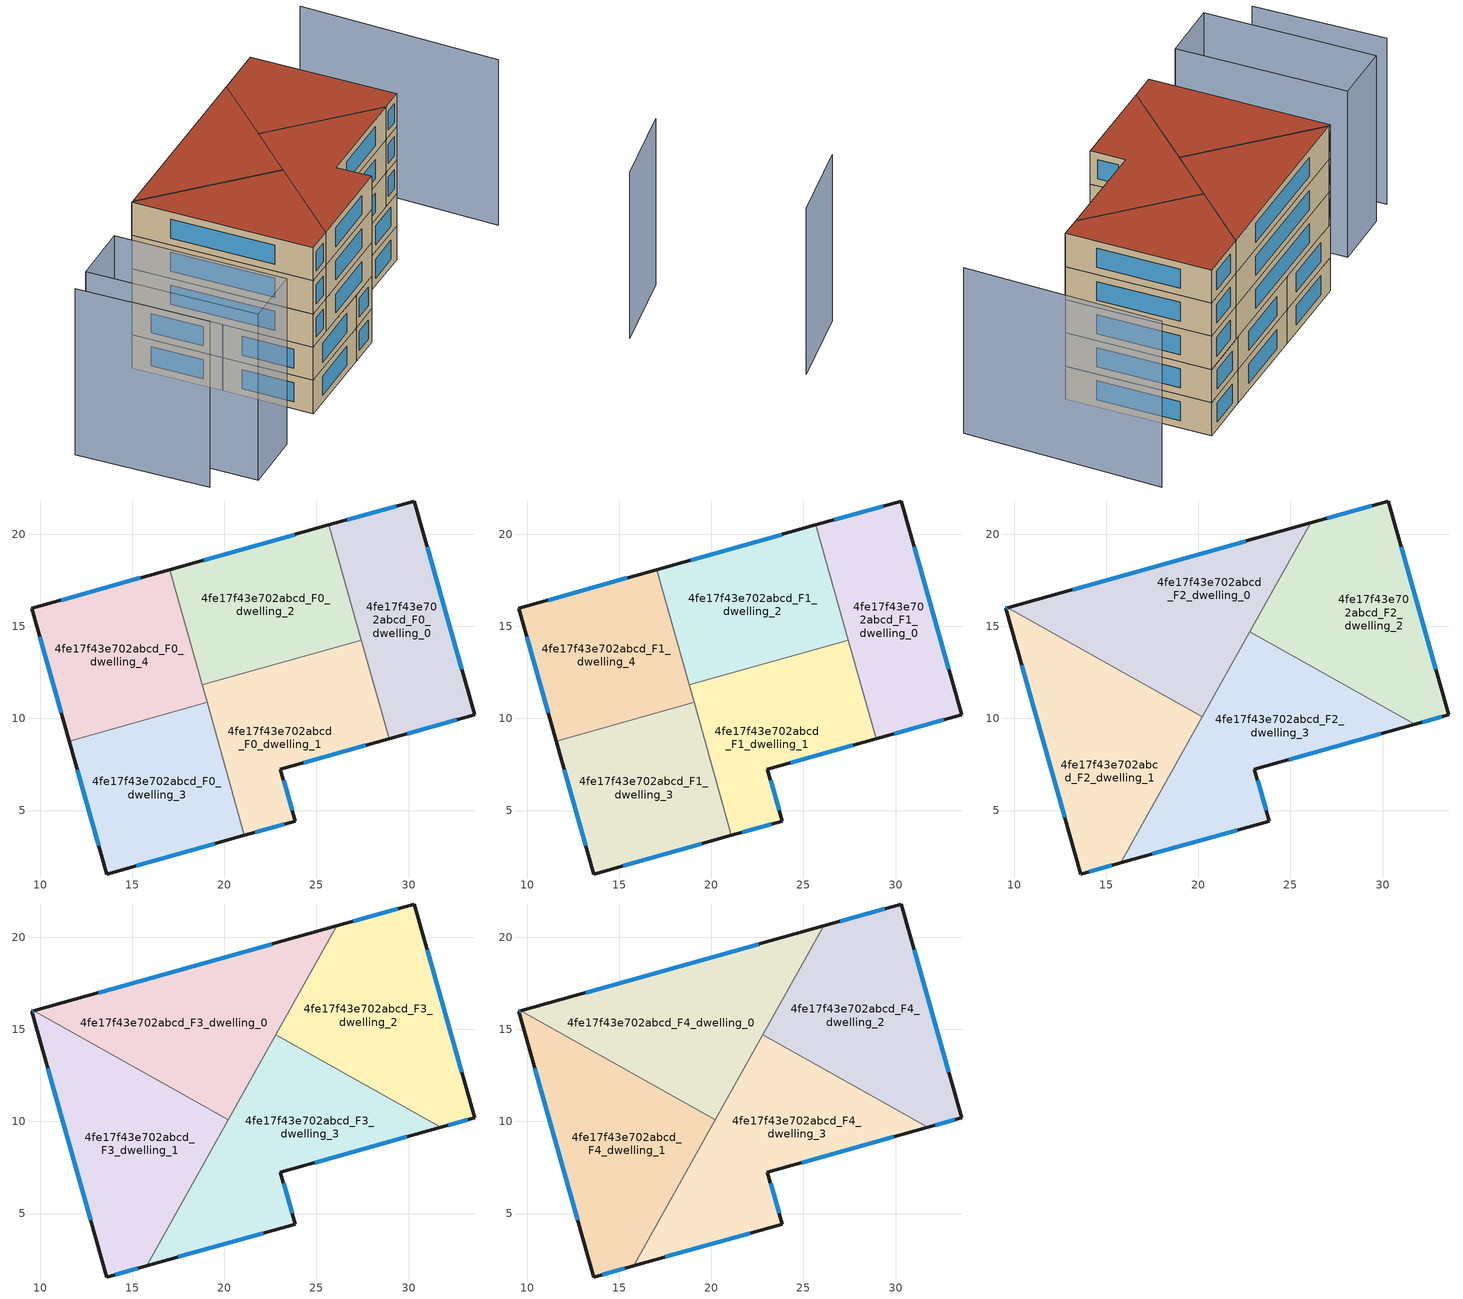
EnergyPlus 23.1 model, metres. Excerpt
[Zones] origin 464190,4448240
4fe17f43e702abcd_F0_dwelling_0
 floor ground (EU_floor_Construction): 30.32,21.8 33.6,10.2 28.94,8.89 25.68,20.5 z0
 wall outside (EU_wall_Construction): 28.94,8.89 33.6,10.2 30.32,21.8 25.68,20.5 z0:3
 wall to 4fe17f43e702abcd_F0_dwelling_2 (EU_wall_Construction): 25.68,20.5 27.43,14.25 z0:3
 wall to 4fe17f43e702abcd_F0_dwelling_1 (EU_wall_Construction): 27.44,14.25 28.94,8.89 z0:3
 window (EU_Window_Construction): 29.33,21.52 26.67,20.78 / 32.9,12.68 31.02,19.32 / 29.94,9.17 32.6,9.92 z0.64:2.36
4fe17f43e702abcd_F0_dwelling_1
 floor ground (EU_floor_Construction): 27.43,14.25 28.94,8.89 23.05,7.24 23.84,4.43 21.09,3.66 18.8,11.82 z0
 wall outside (EU_wall_Construction): 21.09,3.66 23.84,4.43 23.05,7.24 28.94,8.89 z0:3
 wall to 4fe17f43e702abcd_F0_dwelling_2 (EU_wall_Construction): 27.43,14.25 18.8,11.82 z0:3
 wall to 4fe17f43e702abcd_F0_dwelling_3 (EU_wall_Construction): 19.06,10.87 21.09,3.66 z0:3
 wall to 4fe17f43e702abcd_F0_dwelling_4 (EU_wall_Construction): 18.8,11.82 19.06,10.87 z0:3
 window (EU_Window_Construction): 23.67,5.03 23.22,6.64 / 21.68,3.82 23.25,4.26 / 24.31,7.59 27.68,8.54 z0.64:2.36
4fe17f43e702abcd_F0_dwelling_2
 floor ground (EU_floor_Construction): 25.68,20.5 27.43,14.25 18.8,11.82 17.04,18.08 z0
 wall outside (EU_wall_Construction): 25.68,20.5 17.04,18.08 z0:3
 wall to 4fe17f43e702abcd_F0_dwelling_4 (EU_wall_Construction): 17.04,18.08 18.8,11.82 z0:3
 window (EU_Window_Construction): 23.83,19.98 18.89,18.6 z0.64:2.36
4fe17f43e702abcd_F0_dwelling_3
 floor ground (EU_floor_Construction): 19.06,10.87 21.09,3.66 13.61,1.56 11.58,8.77 z0
 wall outside (EU_wall_Construction): 11.58,8.77 13.61,1.56 21.09,3.66 z0:3
 wall to 4fe17f43e702abcd_F0_dwelling_4 (EU_wall_Construction): 19.06,10.87 11.58,8.77 z0:3
 window (EU_Window_Construction): 12.01,7.23 13.18,3.1 / 15.22,2.01 19.49,3.21 z0.64:2.36
4fe17f43e702abcd_F0_dwelling_4
 floor ground (EU_floor_Construction): 17.04,18.08 19.06,10.87 11.58,8.77 9.54,15.97 z0
 wall outside (EU_wall_Construction): 17.04,18.08 9.54,15.97 11.58,8.77 z0:3
 window (EU_Window_Construction): 9.97,14.43 11.14,10.31 / 15.43,17.63 11.15,16.42 z0.64:2.36
4fe17f43e702abcd_F1_dwelling_0
 floor to 4fe17f43e702abcd_F0_dwelling_0 (EU_floor_Construction): 30.32,21.8 33.6,10.2 28.94,8.89 25.68,20.5 z3
 wall outside (EU_wall_Construction): 28.94,8.89 33.6,10.2 30.32,21.8 25.68,20.5 z3:6
 wall to 4fe17f43e702abcd_F1_dwelling_2 (EU_wall_Construction): 25.68,20.5 27.43,14.25 z3:6
 wall to 4fe17f43e702abcd_F1_dwelling_1 (EU_wall_Construction): 27.44,14.25 28.94,8.89 z3:6
 window (EU_Window_Construction): 29.33,21.52 26.67,20.78 / 32.9,12.68 31.02,19.32 / 29.94,9.17 32.6,9.92 z3.64:5.36
4fe17f43e702abcd_F1_dwelling_1
 floor to 4fe17f43e702abcd_F0_dwelling_1 (EU_floor_Construction): 27.43,14.25 28.94,8.89 23.05,7.24 23.84,4.43 21.09,3.66 18.8,11.82 z3
 wall outside (EU_wall_Construction): 21.09,3.66 23.84,4.43 23.05,7.24 28.94,8.89 z3:6
 wall to 4fe17f43e702abcd_F1_dwelling_2 (EU_wall_Construction): 27.43,14.25 18.8,11.82 z3:6
 wall to 4fe17f43e702abcd_F1_dwelling_3 (EU_wall_Construction): 19.06,10.87 21.09,3.66 z3:6
 wall to 4fe17f43e702abcd_F1_dwelling_4 (EU_wall_Construction): 18.8,11.82 19.06,10.87 z3:6
 window (EU_Window_Construction): 23.67,5.03 23.22,6.64 / 21.68,3.82 23.25,4.26 / 24.31,7.59 27.68,8.54 z3.64:5.36
 ceiling adiabatic (EU_roof_Construction): 19.59,8.99 20.22,10.11 19.1,10.73 z6
4fe17f43e702abcd_F1_dwelling_2
 floor to 4fe17f43e702abcd_F0_dwelling_2 (EU_floor_Construction): 25.68,20.5 27.43,14.25 18.8,11.82 17.04,18.08 z3
 wall outside (EU_wall_Construction): 25.68,20.5 17.04,18.08 z3:6
 wall to 4fe17f43e702abcd_F1_dwelling_4 (EU_wall_Construction): 17.04,18.08 18.8,11.82 z3:6
 window (EU_Window_Construction): 23.83,19.98 18.89,18.6 z3.64:5.36
4fe17f43e702abcd_F1_dwelling_3
 floor to 4fe17f43e702abcd_F0_dwelling_3 (EU_floor_Construction): 19.06,10.87 21.09,3.66 13.61,1.56 11.58,8.77 z3
 wall outside (EU_wall_Construction): 11.58,8.77 13.61,1.56 21.09,3.66 z3:6
 wall to 4fe17f43e702abcd_F1_dwelling_4 (EU_wall_Construction): 19.06,10.87 11.58,8.77 z3:6
 window (EU_Window_Construction): 12.01,7.23 13.18,3.1 / 15.22,2.01 19.49,3.21 z3.64:5.36
4fe17f43e702abcd_F1_dwelling_4
 floor to 4fe17f43e702abcd_F0_dwelling_4 (EU_floor_Construction): 17.04,18.08 19.06,10.87 11.58,8.77 9.54,15.97 z3
 wall outside (EU_wall_Construction): 17.04,18.08 9.54,15.97 11.58,8.77 z3:6
 window (EU_Window_Construction): 9.97,14.43 11.14,10.31 / 15.43,17.63 11.15,16.42 z3.64:5.36
4fe17f43e702abcd_F2_dwelling_0
 floor to 4fe17f43e702abcd_F1_dwelling_2 (EU_floor_Construction): 25.68,20.5 25.8,20.08 21.62,12.62 18.8,11.82 17.04,18.08 z6
 floor to 4fe17f43e702abcd_F1_dwelling_4 (EU_floor_Construction): 17.04,18.08 19.06,10.87 18.92,10.83 9.67,16.01 z6
 floor to 4fe17f43e702abcd_F1_dwelling_3 (EU_floor_Construction): 19.06,10.87 19.1,10.73 18.92,10.83 z6
 floor to 4fe17f43e702abcd_F1_dwelling_0 (EU_floor_Construction): 26.1,20.62 25.8,20.08 25.68,20.5 z6
 floor to 4fe17f43e702abcd_F1_dwelling_1 (EU_floor_Construction): 21.62,12.62 20.22,10.11 19.1,10.73 18.8,11.82 z6
 wall outside (EU_wall_Construction): 26.1,20.62 9.67,16.01 z6:9
 wall to 4fe17f43e702abcd_F2_dwelling_1 (EU_wall_Construction): 9.67,16.01 20.22,10.11 z6:9
 wall to 4fe17f43e702abcd_F2_dwelling_2 (EU_wall_Construction): 22.79,14.7 26.1,20.62 z6:9
 wall to 4fe17f43e702abcd_F2_dwelling_3 (EU_wall_Construction): 20.22,10.11 22.79,14.7 z6:9
 window (EU_Window_Construction): 22.58,19.63 13.19,17 z6.64:8.36
4fe17f43e702abcd_F2_dwelling_1
 floor to 4fe17f43e702abcd_F1_dwelling_3 (EU_floor_Construction): 19.1,10.73 19.59,8.99 15.78,2.16 13.61,1.56 11.58,8.77 18.92,10.83 z6
 floor adiabatic (EU_floor_Construction): 20.22,10.11 19.59,8.99 19.1,10.73 z6
 floor to 4fe17f43e702abcd_F1_dwelling_4 (EU_floor_Construction): 18.92,10.83 11.58,8.77 9.54,15.97 9.67,16.01 z6
 wall outside (EU_wall_Construction): 9.67,16.01 9.54,15.97 13.61,1.56 15.78,2.16 z6:9
 wall to 4fe17f43e702abcd_F2_dwelling_3 (EU_wall_Construction): 15.78,2.16 20.22,10.11 z6:9
 window (EU_Window_Construction): 14.08,1.69 15.31,2.03 / 10.41,12.89 12.74,4.64 / 9.64,16 9.57,15.98 z6.64:8.36
4fe17f43e702abcd_F2_dwelling_2
 floor to 4fe17f43e702abcd_F1_dwelling_0 (EU_floor_Construction): 30.32,21.8 33.6,10.2 31.76,9.68 28.15,11.7 25.8,20.08 26.1,20.62 z6
 floor to 4fe17f43e702abcd_F1_dwelling_2 (EU_floor_Construction): 25.8,20.08 27.43,14.25 24.88,13.53 22.79,14.7 z6
 floor to 4fe17f43e702abcd_F1_dwelling_1 (EU_floor_Construction): 27.43,14.25 28.15,11.7 24.88,13.53 z6
 wall outside (EU_wall_Construction): 31.76,9.68 33.6,10.2 30.32,21.8 26.1,20.62 z6:9
 wall to 4fe17f43e702abcd_F2_dwelling_3 (EU_wall_Construction): 22.79,14.7 31.76,9.68 z6:9
 window (EU_Window_Construction): 29.42,21.55 27,20.87 / 32.9,12.68 31.02,19.32 / 32.15,9.79 33.21,10.09 z6.64:8.36
4fe17f43e702abcd_F2_dwelling_3
 floor to 4fe17f43e702abcd_F1_dwelling_1 (EU_floor_Construction): 28.15,11.7 28.94,8.89 23.05,7.24 23.84,4.43 21.09,3.66 19.59,8.99 21.62,12.62 24.88,13.53 z6
 floor to 4fe17f43e702abcd_F1_dwelling_0 (EU_floor_Construction): 31.76,9.68 28.94,8.89 28.15,11.7 z6
 floor to 4fe17f43e702abcd_F1_dwelling_3 (EU_floor_Construction): 19.59,8.99 21.09,3.66 15.78,2.16 z6
 floor to 4fe17f43e702abcd_F1_dwelling_2 (EU_floor_Construction): 24.88,13.53 21.62,12.62 22.79,14.7 z6
 wall outside (EU_wall_Construction): 15.78,2.16 23.84,4.43 23.05,7.24 31.76,9.68 z6:9
 window (EU_Window_Construction): 24.91,7.76 29.89,9.16 / 23.67,5.03 23.22,6.64 / 17.51,2.65 22.12,3.94 z6.64:8.36
4fe17f43e702abcd_F3_dwelling_0
 floor to 4fe17f43e702abcd_F2_dwelling_0 (EU_floor_Construction): 26.1,20.62 20.22,10.11 9.67,16.01 z9
 wall outside (EU_wall_Construction): 26.1,20.62 9.67,16.01 z9:12
 wall to 4fe17f43e702abcd_F3_dwelling_1 (EU_wall_Construction): 9.67,16.01 20.22,10.11 z9:12
 wall to 4fe17f43e702abcd_F3_dwelling_2 (EU_wall_Construction): 22.79,14.7 26.1,20.62 z9:12
 wall to 4fe17f43e702abcd_F3_dwelling_3 (EU_wall_Construction): 20.22,10.11 22.79,14.7 z9:12
 window (EU_Window_Construction): 22.58,19.63 13.19,17 z9.64:11.36
4fe17f43e702abcd_F3_dwelling_1
 floor to 4fe17f43e702abcd_F2_dwelling_1 (EU_floor_Construction): 20.22,10.11 15.78,2.16 13.61,1.56 9.54,15.97 9.67,16.01 z9
 wall outside (EU_wall_Construction): 9.67,16.01 9.54,15.97 13.61,1.56 15.78,2.16 z9:12
 wall to 4fe17f43e702abcd_F3_dwelling_3 (EU_wall_Construction): 15.78,2.16 20.22,10.11 z9:12
 window (EU_Window_Construction): 14.08,1.69 15.31,2.03 / 10.41,12.89 12.74,4.64 / 9.64,16 9.57,15.98 z9.64:11.36
4fe17f43e702abcd_F3_dwelling_2
 floor to 4fe17f43e702abcd_F2_dwelling_2 (EU_floor_Construction): 30.32,21.8 33.6,10.2 31.76,9.68 22.79,14.7 26.1,20.62 z9
 wall outside (EU_wall_Construction): 31.76,9.68 33.6,10.2 30.32,21.8 26.1,20.62 z9:12
 wall to 4fe17f43e702abcd_F3_dwelling_3 (EU_wall_Construction): 22.79,14.7 31.76,9.68 z9:12
 window (EU_Window_Construction): 29.42,21.55 27,20.87 / 32.9,12.68 31.02,19.32 / 32.15,9.79 33.21,10.09 z9.64:11.36
4fe17f43e702abcd_F3_dwelling_3
 floor to 4fe17f43e702abcd_F2_dwelling_3 (EU_floor_Construction): 31.76,9.68 23.05,7.24 23.84,4.43 15.78,2.16 22.79,14.7 z9
 wall outside (EU_wall_Construction): 15.78,2.16 23.84,4.43 23.05,7.24 31.76,9.68 z9:12
 window (EU_Window_Construction): 24.91,7.76 29.89,9.16 / 23.67,5.03 23.22,6.64 / 17.51,2.65 22.12,3.94 z9.64:11.36
4fe17f43e702abcd_F4_dwelling_0
 floor to 4fe17f43e702abcd_F3_dwelling_0 (EU_floor_Construction): 26.1,20.62 20.22,10.11 9.67,16.01 z12
 wall outside (EU_wall_Construction): 26.1,20.62 9.67,16.01 z12:15
 wall to 4fe17f43e702abcd_F4_dwelling_1 (EU_wall_Construction): 9.67,16.01 20.22,10.11 z12:15
 wall to 4fe17f43e702abcd_F4_dwelling_2 (EU_wall_Construction): 22.79,14.7 26.1,20.62 z12:15
 wall to 4fe17f43e702abcd_F4_dwelling_3 (EU_wall_Construction): 20.22,10.11 22.79,14.7 z12:15
 window (EU_Window_Construction): 22.58,19.63 13.19,17 z12.64:14.36
 roof outside (EU_roof_Construction): 20.22,10.11 26.1,20.62 9.67,16.01 z15
4fe17f43e702abcd_F4_dwelling_1
 floor to 4fe17f43e702abcd_F3_dwelling_1 (EU_floor_Construction): 20.22,10.11 15.78,2.16 13.61,1.56 9.54,15.97 9.67,16.01 z12
 wall outside (EU_wall_Construction): 9.67,16.01 9.54,15.97 13.61,1.56 15.78,2.16 z12:15
 wall to 4fe17f43e702abcd_F4_dwelling_3 (EU_wall_Construction): 15.78,2.16 20.22,10.11 z12:15
 window (EU_Window_Construction): 14.08,1.69 15.31,2.03 / 10.41,12.89 12.74,4.64 / 9.64,16 9.57,15.98 z12.64:14.36
 roof outside (EU_roof_Construction): 15.78,2.16 20.22,10.11 9.67,16.01 9.54,15.97 13.61,1.56 z15
4fe17f43e702abcd_F4_dwelling_2
 floor to 4fe17f43e702abcd_F3_dwelling_2 (EU_floor_Construction): 30.32,21.8 33.6,10.2 31.76,9.68 22.79,14.7 26.1,20.62 z12
 wall outside (EU_wall_Construction): 31.76,9.68 33.6,10.2 30.32,21.8 26.1,20.62 z12:15
 wall to 4fe17f43e702abcd_F4_dwelling_3 (EU_wall_Construction): 22.79,14.7 31.76,9.68 z12:15
 window (EU_Window_Construction): 29.42,21.55 27,20.87 / 32.9,12.68 31.02,19.32 / 32.15,9.79 33.21,10.09 z12.64:14.36
 roof outside (EU_roof_Construction): 33.6,10.2 30.32,21.8 26.1,20.62 22.79,14.7 31.76,9.68 z15
4fe17f43e702abcd_F4_dwelling_3
 floor to 4fe17f43e702abcd_F3_dwelling_3 (EU_floor_Construction): 31.76,9.68 23.05,7.24 23.84,4.43 15.78,2.16 22.79,14.7 z12
 wall outside (EU_wall_Construction): 15.78,2.16 23.84,4.43 23.05,7.24 31.76,9.68 z12:15
 window (EU_Window_Construction): 24.91,7.76 29.89,9.16 / 23.67,5.03 23.22,6.64 / 17.51,2.65 22.12,3.94 z12.64:14.36
 roof outside (EU_roof_Construction): 31.76,9.68 22.79,14.7 15.78,2.16 23.84,4.43 23.05,7.24 z15
shading: 36.76,-10.06 43.57,-6.93 / -2.2,11.69 0.98,1.12 / 42.06,7.32 38.03,23.41 / 4.05,-1.08 0.11,12.58 / 0.11,12.58 5.2,14.04 / 5.2,14.04 9.14,0.39 / 9.14,0.39 4.05,-1.08 z0:15
[Building]
EU S2 Campaign: North Axis=0; Terrain=City; Solar Distribution=FullExterior
[Site:Location]
Yerevan-Zvartnots.Intl.AP: Latitude=40.15; Longitude=44.383; Time Zone=4; Elevation=854
[SizingPeriod:WeatherFileDays]
AnnualSizingPeriod: Begin Month=1; Begin Day of Month=1; End Month=12; End Day of Month=31; Day of Week for Start Day=Monday; Use Weather File Daylight Saving Period=No; Use Weather File Rain and Snow Indicators=No
[MATERIAL]
EU_InternalMass_Material: Roughness=MediumRough; Thickness=0.1; Conductivity=1; Density=1800; Specific Heat=900; Thermal Absorptance=0.9; Solar Absorptance=0.7; Visible Absorptance=0.7
[MATERIAL:NOMASS] Roughness=MediumRough; Thermal Absorptance=0.9; Solar Absorptance=0.7; Visible Absorptance=0.7
Name | Thermal Resistance
EU_wall_NoMass | 1.05043
EU_roof_NoMass | 1.45357
EU_floor_NoMass | 0.478065
[WINDOWMATERIAL:SIMPLEGLAZINGSYSTEM]
EU_Window_SimpleGlazing: UFactor=2.5566; Solar Heat Gain Coefficient=0.75; Visible Transmittance=0.75
[CONSTRUCTION]
EU_wall_Construction: EU_wall_NoMass
EU_roof_Construction: EU_roof_NoMass
EU_floor_Construction: EU_floor_NoMass
EU_Window_Construction: EU_Window_SimpleGlazing
EU_InternalMass_Construction: EU_InternalMass_Material
[ZONE] Type=1; Multiplier=1; Ceiling Height=autocalculate; Floor Area=autocalculate; Part of Total Floor Area=Yes
Name | Volume
4fe17f43e702abcd_F0_dwelling_0; 4fe17f43e702abcd_F1_dwelling_0 | 174.797
4fe17f43e702abcd_F2_dwelling_0; 4fe17f43e702abcd_F3_dwelling_0; 4fe17f43e702abcd_F4_dwelling_0 | 218.506
4fe17f43e702abcd_F0_dwelling_1; 4fe17f43e702abcd_F1_dwelling_1 | 174.803
4fe17f43e702abcd_F2_dwelling_1; 4fe17f43e702abcd_F3_dwelling_1; 4fe17f43e702abcd_F4_dwelling_1 | 218.492
4fe17f43e702abcd_F0_dwelling_2; 4fe17f43e702abcd_F1_dwelling_2 | 174.787
4fe17f43e702abcd_F2_dwelling_2; 4fe17f43e702abcd_F3_dwelling_2; 4fe17f43e702abcd_F4_dwelling_2 | 218.491
4fe17f43e702abcd_F0_dwelling_3; 4fe17f43e702abcd_F1_dwelling_3 | 174.801
4fe17f43e702abcd_F2_dwelling_3; 4fe17f43e702abcd_F3_dwelling_3; 4fe17f43e702abcd_F4_dwelling_3 | 218.481
4fe17f43e702abcd_F0_dwelling_4; 4fe17f43e702abcd_F1_dwelling_4 | 174.788
[INTERNALMASS] Construction=EU_InternalMass_Construction
Name | Zone or ZoneList | Surface Area
4fe17f43e702abcd_F0_dwelling_0_EU_InternalMass | 4fe17f43e702abcd_F0_dwelling_0 | 58.2656
4fe17f43e702abcd_F0_dwelling_1_EU_InternalMass | 4fe17f43e702abcd_F0_dwelling_1 | 58.2669
4fe17f43e702abcd_F0_dwelling_2_EU_InternalMass | 4fe17f43e702abcd_F0_dwelling_2 | 58.2639
4fe17f43e702abcd_F0_dwelling_3_EU_InternalMass | 4fe17f43e702abcd_F0_dwelling_3 | 58.2665
4fe17f43e702abcd_F0_dwelling_4_EU_InternalMass | 4fe17f43e702abcd_F0_dwelling_4 | 58.2609
4fe17f43e702abcd_F1_dwelling_0_EU_InternalMass | 4fe17f43e702abcd_F1_dwelling_0 | 58.2656
4fe17f43e702abcd_F1_dwelling_1_EU_InternalMass | 4fe17f43e702abcd_F1_dwelling_1 | 58.2669
4fe17f43e702abcd_F1_dwelling_2_EU_InternalMass | 4fe17f43e702abcd_F1_dwelling_2 | 58.2639
4fe17f43e702abcd_F1_dwelling_3_EU_InternalMass | 4fe17f43e702abcd_F1_dwelling_3 | 58.2665
4fe17f43e702abcd_F1_dwelling_4_EU_InternalMass | 4fe17f43e702abcd_F1_dwelling_4 | 58.2609
4fe17f43e702abcd_F2_dwelling_0_EU_InternalMass | 4fe17f43e702abcd_F2_dwelling_0 | 72.8355
4fe17f43e702abcd_F2_dwelling_1_EU_InternalMass | 4fe17f43e702abcd_F2_dwelling_1 | 72.8306
4fe17f43e702abcd_F2_dwelling_2_EU_InternalMass | 4fe17f43e702abcd_F2_dwelling_2 | 72.8304
4fe17f43e702abcd_F2_dwelling_3_EU_InternalMass | 4fe17f43e702abcd_F2_dwelling_3 | 72.8268
4fe17f43e702abcd_F3_dwelling_0_EU_InternalMass | 4fe17f43e702abcd_F3_dwelling_0 | 72.8355
4fe17f43e702abcd_F3_dwelling_1_EU_InternalMass | 4fe17f43e702abcd_F3_dwelling_1 | 72.8306
4fe17f43e702abcd_F3_dwelling_2_EU_InternalMass | 4fe17f43e702abcd_F3_dwelling_2 | 72.8304
4fe17f43e702abcd_F3_dwelling_3_EU_InternalMass | 4fe17f43e702abcd_F3_dwelling_3 | 72.8268
4fe17f43e702abcd_F4_dwelling_0_EU_InternalMass | 4fe17f43e702abcd_F4_dwelling_0 | 72.8355
4fe17f43e702abcd_F4_dwelling_1_EU_InternalMass | 4fe17f43e702abcd_F4_dwelling_1 | 72.8306
4fe17f43e702abcd_F4_dwelling_2_EU_InternalMass | 4fe17f43e702abcd_F4_dwelling_2 | 72.8304
4fe17f43e702abcd_F4_dwelling_3_EU_InternalMass | 4fe17f43e702abcd_F4_dwelling_3 | 72.8268
[OTHEREQUIPMENT] Fuel Type=Electricity; Design Level Calculation Method=Watts/Area; Power per Zone Floor Area=1; Fraction Latent=0; Fraction Radiant=0; Fraction Lost=0; Carbon Dioxide Generation Rate=0; EndUse Subcategory=EU_Step8_InternalGains
Name | Zone or ZoneList or Space or SpaceList | Schedule
EU_Step8_InternalGain_4fe17f43e702abcd_F0_dwelling_0_f000 | 4fe17f43e702abcd_F0_dwelling_0 | EU_Step8_GainSchedule_4fe17f43e702abcd_F0_dwelling_0_f000
EU_Step8_InternalGain_4fe17f43e702abcd_F0_dwelling_1_f000 | 4fe17f43e702abcd_F0_dwelling_1 | EU_Step8_GainSchedule_4fe17f43e702abcd_F0_dwelling_1_f000
EU_Step8_InternalGain_4fe17f43e702abcd_F0_dwelling_2_f000 | 4fe17f43e702abcd_F0_dwelling_2 | EU_Step8_GainSchedule_4fe17f43e702abcd_F0_dwelling_2_f000
EU_Step8_InternalGain_4fe17f43e702abcd_F0_dwelling_3_f000 | 4fe17f43e702abcd_F0_dwelling_3 | EU_Step8_GainSchedule_4fe17f43e702abcd_F0_dwelling_3_f000
EU_Step8_InternalGain_4fe17f43e702abcd_F0_dwelling_4_f000 | 4fe17f43e702abcd_F0_dwelling_4 | EU_Step8_GainSchedule_4fe17f43e702abcd_F0_dwelling_4_f000
EU_Step8_InternalGain_4fe17f43e702abcd_F1_dwelling_0_f000 | 4fe17f43e702abcd_F1_dwelling_0 | EU_Step8_GainSchedule_4fe17f43e702abcd_F1_dwelling_0_f000
EU_Step8_InternalGain_4fe17f43e702abcd_F1_dwelling_1_f000 | 4fe17f43e702abcd_F1_dwelling_1 | EU_Step8_GainSchedule_4fe17f43e702abcd_F1_dwelling_1_f000
EU_Step8_InternalGain_4fe17f43e702abcd_F1_dwelling_2_f000 | 4fe17f43e702abcd_F1_dwelling_2 | EU_Step8_GainSchedule_4fe17f43e702abcd_F1_dwelling_2_f000
EU_Step8_InternalGain_4fe17f43e702abcd_F1_dwelling_3_f000 | 4fe17f43e702abcd_F1_dwelling_3 | EU_Step8_GainSchedule_4fe17f43e702abcd_F1_dwelling_3_f000
EU_Step8_InternalGain_4fe17f43e702abcd_F1_dwelling_4_f000 | 4fe17f43e702abcd_F1_dwelling_4 | EU_Step8_GainSchedule_4fe17f43e702abcd_F1_dwelling_4_f000
EU_Step8_InternalGain_4fe17f43e702abcd_F2_dwelling_0_f000 | 4fe17f43e702abcd_F2_dwelling_0 | EU_Step8_GainSchedule_4fe17f43e702abcd_F2_dwelling_0_f000
EU_Step8_InternalGain_4fe17f43e702abcd_F2_dwelling_1_f000 | 4fe17f43e702abcd_F2_dwelling_1 | EU_Step8_GainSchedule_4fe17f43e702abcd_F2_dwelling_1_f000
EU_Step8_InternalGain_4fe17f43e702abcd_F2_dwelling_2_f000 | 4fe17f43e702abcd_F2_dwelling_2 | EU_Step8_GainSchedule_4fe17f43e702abcd_F2_dwelling_2_f000
EU_Step8_InternalGain_4fe17f43e702abcd_F2_dwelling_3_f000 | 4fe17f43e702abcd_F2_dwelling_3 | EU_Step8_GainSchedule_4fe17f43e702abcd_F2_dwelling_3_f000
EU_Step8_InternalGain_4fe17f43e702abcd_F3_dwelling_0_f000 | 4fe17f43e702abcd_F3_dwelling_0 | EU_Step8_GainSchedule_4fe17f43e702abcd_F3_dwelling_0_f000
EU_Step8_InternalGain_4fe17f43e702abcd_F3_dwelling_1_f000 | 4fe17f43e702abcd_F3_dwelling_1 | EU_Step8_GainSchedule_4fe17f43e702abcd_F3_dwelling_1_f000
EU_Step8_InternalGain_4fe17f43e702abcd_F3_dwelling_2_f000 | 4fe17f43e702abcd_F3_dwelling_2 | EU_Step8_GainSchedule_4fe17f43e702abcd_F3_dwelling_2_f000
EU_Step8_InternalGain_4fe17f43e702abcd_F3_dwelling_3_f000 | 4fe17f43e702abcd_F3_dwelling_3 | EU_Step8_GainSchedule_4fe17f43e702abcd_F3_dwelling_3_f000
EU_Step8_InternalGain_4fe17f43e702abcd_F4_dwelling_0_f000 | 4fe17f43e702abcd_F4_dwelling_0 | EU_Step8_GainSchedule_4fe17f43e702abcd_F4_dwelling_0_f000
EU_Step8_InternalGain_4fe17f43e702abcd_F4_dwelling_1_f000 | 4fe17f43e702abcd_F4_dwelling_1 | EU_Step8_GainSchedule_4fe17f43e702abcd_F4_dwelling_1_f000
EU_Step8_InternalGain_4fe17f43e702abcd_F4_dwelling_2_f000 | 4fe17f43e702abcd_F4_dwelling_2 | EU_Step8_GainSchedule_4fe17f43e702abcd_F4_dwelling_2_f000
EU_Step8_InternalGain_4fe17f43e702abcd_F4_dwelling_3_f000 | 4fe17f43e702abcd_F4_dwelling_3 | EU_Step8_GainSchedule_4fe17f43e702abcd_F4_dwelling_3_f000
[ZONEVENTILATION:DESIGNFLOWRATE] Schedule=EU_AlwaysOn; Design Flow Rate Calculation Method=AirChanges/Hour; Air Changes per Hour=0.557805; Ventilation Type=Natural; Fan Pressure Rise=0; Fan Total Efficiency=1; Constant Term Coefficient=1; Temperature Term Coefficient=0; Velocity Term Coefficient=0; Velocity Squared Term Coefficient=0; Minimum Indoor Temperature=-100; Maximum Indoor Temperature=100; Delta Temperature=-100; Minimum Outdoor Temperature=-100; Maximum Outdoor Temperature=100; Maximum Wind Speed=40
Name | Zone or ZoneList or Space or SpaceList
EU_ConstantAir_4fe17f43e702abcd_F0_dwelling_0 | 4fe17f43e702abcd_F0_dwelling_0
EU_ConstantAir_4fe17f43e702abcd_F0_dwelling_1 | 4fe17f43e702abcd_F0_dwelling_1
EU_ConstantAir_4fe17f43e702abcd_F0_dwelling_2 | 4fe17f43e702abcd_F0_dwelling_2
EU_ConstantAir_4fe17f43e702abcd_F0_dwelling_3 | 4fe17f43e702abcd_F0_dwelling_3
EU_ConstantAir_4fe17f43e702abcd_F0_dwelling_4 | 4fe17f43e702abcd_F0_dwelling_4
EU_ConstantAir_4fe17f43e702abcd_F1_dwelling_0 | 4fe17f43e702abcd_F1_dwelling_0
EU_ConstantAir_4fe17f43e702abcd_F1_dwelling_1 | 4fe17f43e702abcd_F1_dwelling_1
EU_ConstantAir_4fe17f43e702abcd_F1_dwelling_2 | 4fe17f43e702abcd_F1_dwelling_2
EU_ConstantAir_4fe17f43e702abcd_F1_dwelling_3 | 4fe17f43e702abcd_F1_dwelling_3
EU_ConstantAir_4fe17f43e702abcd_F1_dwelling_4 | 4fe17f43e702abcd_F1_dwelling_4
EU_ConstantAir_4fe17f43e702abcd_F2_dwelling_0 | 4fe17f43e702abcd_F2_dwelling_0
EU_ConstantAir_4fe17f43e702abcd_F2_dwelling_1 | 4fe17f43e702abcd_F2_dwelling_1
EU_ConstantAir_4fe17f43e702abcd_F2_dwelling_2 | 4fe17f43e702abcd_F2_dwelling_2
EU_ConstantAir_4fe17f43e702abcd_F2_dwelling_3 | 4fe17f43e702abcd_F2_dwelling_3
EU_ConstantAir_4fe17f43e702abcd_F3_dwelling_0 | 4fe17f43e702abcd_F3_dwelling_0
EU_ConstantAir_4fe17f43e702abcd_F3_dwelling_1 | 4fe17f43e702abcd_F3_dwelling_1
EU_ConstantAir_4fe17f43e702abcd_F3_dwelling_2 | 4fe17f43e702abcd_F3_dwelling_2
EU_ConstantAir_4fe17f43e702abcd_F3_dwelling_3 | 4fe17f43e702abcd_F3_dwelling_3
EU_ConstantAir_4fe17f43e702abcd_F4_dwelling_0 | 4fe17f43e702abcd_F4_dwelling_0
EU_ConstantAir_4fe17f43e702abcd_F4_dwelling_1 | 4fe17f43e702abcd_F4_dwelling_1
EU_ConstantAir_4fe17f43e702abcd_F4_dwelling_2 | 4fe17f43e702abcd_F4_dwelling_2
EU_ConstantAir_4fe17f43e702abcd_F4_dwelling_3 | 4fe17f43e702abcd_F4_dwelling_3
[HVACTEMPLATE:THERMOSTAT] Constant Heating Setpoint=20; Constant Cooling Setpoint=50
EU_HeatOnly_4fe17f43e702abcd_F0_dwelling_0; EU_HeatOnly_4fe17f43e702abcd_F0_dwelling_1; EU_HeatOnly_4fe17f43e702abcd_F0_dwelling_2; EU_HeatOnly_4fe17f43e702abcd_F0_dwelling_3; EU_HeatOnly_4fe17f43e702abcd_F0_dwelling_4; EU_HeatOnly_4fe17f43e702abcd_F1_dwelling_0; EU_HeatOnly_4fe17f43e702abcd_F1_dwelling_1; EU_HeatOnly_4fe17f43e702abcd_F1_dwelling_2; EU_HeatOnly_4fe17f43e702abcd_F1_dwelling_3; EU_HeatOnly_4fe17f43e702abcd_F1_dwelling_4; EU_HeatOnly_4fe17f43e702abcd_F2_dwelling_0; EU_HeatOnly_4fe17f43e702abcd_F2_dwelling_1; EU_HeatOnly_4fe17f43e702abcd_F2_dwelling_2; EU_HeatOnly_4fe17f43e702abcd_F2_dwelling_3; EU_HeatOnly_4fe17f43e702abcd_F3_dwelling_0; EU_HeatOnly_4fe17f43e702abcd_F3_dwelling_1; EU_HeatOnly_4fe17f43e702abcd_F3_dwelling_2; EU_HeatOnly_4fe17f43e702abcd_F3_dwelling_3; EU_HeatOnly_4fe17f43e702abcd_F4_dwelling_0; EU_HeatOnly_4fe17f43e702abcd_F4_dwelling_1; EU_HeatOnly_4fe17f43e702abcd_F4_dwelling_2; EU_HeatOnly_4fe17f43e702abcd_F4_dwelling_3
[HVACTEMPLATE:ZONE:IDEALLOADSAIRSYSTEM] System Availability Schedule=EU_AlwaysOn; Maximum Heating Supply Air Temperature=50; Minimum Cooling Supply Air Temperature=13; Maximum Heating Supply Air Humidity Ratio=0.0156; Minimum Cooling Supply Air Humidity Ratio=0.0077; Heating Limit=NoLimit; Cooling Limit=NoLimit; Heating Availability Schedule=EU_AlwaysOn; Cooling Availability Schedule=EU_CoolingOff; Dehumidification Control Type=ConstantSensibleHeatRatio; Cooling Sensible Heat Ratio=0.7; Dehumidification Setpoint=60; Humidification Control Type=None; Humidification Setpoint=30; Outdoor Air Method=None; Outdoor Air Flow Rate per Person=0.00944; Outdoor Air Flow Rate per Zone Floor Area=0; Outdoor Air Flow Rate per Zone=0; Demand Controlled Ventilation Type=None; Outdoor Air Economizer Type=NoEconomizer; Heat Recovery Type=None; Sensible Heat Recovery Effectiveness=0.7; Latent Heat Recovery Effectiveness=0.65
Name | Template Thermostat
4fe17f43e702abcd_F0_dwelling_0 | EU_HeatOnly_4fe17f43e702abcd_F0_dwelling_0
4fe17f43e702abcd_F0_dwelling_1 | EU_HeatOnly_4fe17f43e702abcd_F0_dwelling_1
4fe17f43e702abcd_F0_dwelling_2 | EU_HeatOnly_4fe17f43e702abcd_F0_dwelling_2
4fe17f43e702abcd_F0_dwelling_3 | EU_HeatOnly_4fe17f43e702abcd_F0_dwelling_3
4fe17f43e702abcd_F0_dwelling_4 | EU_HeatOnly_4fe17f43e702abcd_F0_dwelling_4
4fe17f43e702abcd_F1_dwelling_0 | EU_HeatOnly_4fe17f43e702abcd_F1_dwelling_0
4fe17f43e702abcd_F1_dwelling_1 | EU_HeatOnly_4fe17f43e702abcd_F1_dwelling_1
4fe17f43e702abcd_F1_dwelling_2 | EU_HeatOnly_4fe17f43e702abcd_F1_dwelling_2
4fe17f43e702abcd_F1_dwelling_3 | EU_HeatOnly_4fe17f43e702abcd_F1_dwelling_3
4fe17f43e702abcd_F1_dwelling_4 | EU_HeatOnly_4fe17f43e702abcd_F1_dwelling_4
4fe17f43e702abcd_F2_dwelling_0 | EU_HeatOnly_4fe17f43e702abcd_F2_dwelling_0
4fe17f43e702abcd_F2_dwelling_1 | EU_HeatOnly_4fe17f43e702abcd_F2_dwelling_1
4fe17f43e702abcd_F2_dwelling_2 | EU_HeatOnly_4fe17f43e702abcd_F2_dwelling_2
4fe17f43e702abcd_F2_dwelling_3 | EU_HeatOnly_4fe17f43e702abcd_F2_dwelling_3
4fe17f43e702abcd_F3_dwelling_0 | EU_HeatOnly_4fe17f43e702abcd_F3_dwelling_0
4fe17f43e702abcd_F3_dwelling_1 | EU_HeatOnly_4fe17f43e702abcd_F3_dwelling_1
4fe17f43e702abcd_F3_dwelling_2 | EU_HeatOnly_4fe17f43e702abcd_F3_dwelling_2
4fe17f43e702abcd_F3_dwelling_3 | EU_HeatOnly_4fe17f43e702abcd_F3_dwelling_3
4fe17f43e702abcd_F4_dwelling_0 | EU_HeatOnly_4fe17f43e702abcd_F4_dwelling_0
4fe17f43e702abcd_F4_dwelling_1 | EU_HeatOnly_4fe17f43e702abcd_F4_dwelling_1
4fe17f43e702abcd_F4_dwelling_2 | EU_HeatOnly_4fe17f43e702abcd_F4_dwelling_2
4fe17f43e702abcd_F4_dwelling_3 | EU_HeatOnly_4fe17f43e702abcd_F4_dwelling_3
[SIZING:ZONE] Zone Cooling Design Supply Air Temperature Input Method=SupplyAirTemperature; Zone Cooling Design Supply Air Temperature=13; Zone Heating Design Supply Air Temperature Input Method=SupplyAirTemperature; Zone Heating Design Supply Air Temperature=50; Zone Cooling Design Supply Air Humidity Ratio=0.008; Zone Heating Design Supply Air Humidity Ratio=0.008; Cooling Design Air Flow Method=DesignDay; Cooling Design Air Flow Rate=0; Cooling Minimum Air Flow per Zone Floor Area=0.000762; Cooling Minimum Air Flow=0; Cooling Minimum Air Flow Fraction=0.2; Heating Design Air Flow Method=DesignDay; Heating Design Air Flow Rate=0; Heating Maximum Air Flow per Zone Floor Area=0.002032; Heating Maximum Air Flow=0.141576; Heating Maximum Air Flow Fraction=0.3; Account for Dedicated Outdoor Air System=No; Dedicated Outdoor Air System Control Strategy=NeutralSupplyAir; Dedicated Outdoor Air Low Setpoint Temperature for Design=autosize; Dedicated Outdoor Air High Setpoint Temperature for Design=autosize; Zone Load Sizing Method=Sensible Load Only No Latent Load; Zone Latent Cooling Design Supply Air Humidity Ratio Input Method=HumidityRatioDifference; Zone Cooling Design Supply Air Humidity Ratio Difference=0.005; Zone Latent Heating Design Supply Air Humidity Ratio Input Method=HumidityRatioDifference; Zone Humidification Design Supply Air Humidity Ratio Difference=0.005
4fe17f43e702abcd_F0_dwelling_0; 4fe17f43e702abcd_F0_dwelling_1; 4fe17f43e702abcd_F0_dwelling_2; 4fe17f43e702abcd_F0_dwelling_3; 4fe17f43e702abcd_F0_dwelling_4; 4fe17f43e702abcd_F1_dwelling_0; 4fe17f43e702abcd_F1_dwelling_1; 4fe17f43e702abcd_F1_dwelling_2; 4fe17f43e702abcd_F1_dwelling_3; 4fe17f43e702abcd_F1_dwelling_4; 4fe17f43e702abcd_F2_dwelling_0; 4fe17f43e702abcd_F2_dwelling_1; 4fe17f43e702abcd_F2_dwelling_2; 4fe17f43e702abcd_F2_dwelling_3; 4fe17f43e702abcd_F3_dwelling_0; 4fe17f43e702abcd_F3_dwelling_1; 4fe17f43e702abcd_F3_dwelling_2; 4fe17f43e702abcd_F3_dwelling_3; 4fe17f43e702abcd_F4_dwelling_0; 4fe17f43e702abcd_F4_dwelling_1; 4fe17f43e702abcd_F4_dwelling_2; 4fe17f43e702abcd_F4_dwelling_3
[SCHEDULE:CONSTANT]
Name | Hourly Value
EU_AlwaysOn | 1
EU_CoolingOff | 0
[SCHEDULE:FILE] Column Number=1; Rows to Skip at Top=0; Number of Hours of Data=8760; Column Separator=Comma; Interpolate to Timestep=No; Minutes per Item=60; Adjust Schedule for Daylight Savings=Yes
Name | File
EU_Step8_GainSchedule_4fe17f43e702abcd_F0_dwelling_0_f000 | ../../schedules/4fe17f43e702abcd/4fe17f43e702abcd_F0_dwelling_0_f000_gain.csv
EU_Step8_GainSchedule_4fe17f43e702abcd_F0_dwelling_1_f000 | ../../schedules/4fe17f43e702abcd/4fe17f43e702abcd_F0_dwelling_1_f000_gain.csv
EU_Step8_GainSchedule_4fe17f43e702abcd_F0_dwelling_2_f000 | ../../schedules/4fe17f43e702abcd/4fe17f43e702abcd_F0_dwelling_2_f000_gain.csv
EU_Step8_GainSchedule_4fe17f43e702abcd_F0_dwelling_3_f000 | ../../schedules/4fe17f43e702abcd/4fe17f43e702abcd_F0_dwelling_3_f000_gain.csv
EU_Step8_GainSchedule_4fe17f43e702abcd_F0_dwelling_4_f000 | ../../schedules/4fe17f43e702abcd/4fe17f43e702abcd_F0_dwelling_4_f000_gain.csv
EU_Step8_GainSchedule_4fe17f43e702abcd_F1_dwelling_0_f000 | ../../schedules/4fe17f43e702abcd/4fe17f43e702abcd_F1_dwelling_0_f000_gain.csv
EU_Step8_GainSchedule_4fe17f43e702abcd_F1_dwelling_1_f000 | ../../schedules/4fe17f43e702abcd/4fe17f43e702abcd_F1_dwelling_1_f000_gain.csv
EU_Step8_GainSchedule_4fe17f43e702abcd_F1_dwelling_2_f000 | ../../schedules/4fe17f43e702abcd/4fe17f43e702abcd_F1_dwelling_2_f000_gain.csv
EU_Step8_GainSchedule_4fe17f43e702abcd_F1_dwelling_3_f000 | ../../schedules/4fe17f43e702abcd/4fe17f43e702abcd_F1_dwelling_3_f000_gain.csv
EU_Step8_GainSchedule_4fe17f43e702abcd_F1_dwelling_4_f000 | ../../schedules/4fe17f43e702abcd/4fe17f43e702abcd_F1_dwelling_4_f000_gain.csv
EU_Step8_GainSchedule_4fe17f43e702abcd_F2_dwelling_0_f000 | ../../schedules/4fe17f43e702abcd/4fe17f43e702abcd_F2_dwelling_0_f000_gain.csv
EU_Step8_GainSchedule_4fe17f43e702abcd_F2_dwelling_1_f000 | ../../schedules/4fe17f43e702abcd/4fe17f43e702abcd_F2_dwelling_1_f000_gain.csv
EU_Step8_GainSchedule_4fe17f43e702abcd_F2_dwelling_2_f000 | ../../schedules/4fe17f43e702abcd/4fe17f43e702abcd_F2_dwelling_2_f000_gain.csv
EU_Step8_GainSchedule_4fe17f43e702abcd_F2_dwelling_3_f000 | ../../schedules/4fe17f43e702abcd/4fe17f43e702abcd_F2_dwelling_3_f000_gain.csv
EU_Step8_GainSchedule_4fe17f43e702abcd_F3_dwelling_0_f000 | ../../schedules/4fe17f43e702abcd/4fe17f43e702abcd_F3_dwelling_0_f000_gain.csv
EU_Step8_GainSchedule_4fe17f43e702abcd_F3_dwelling_1_f000 | ../../schedules/4fe17f43e702abcd/4fe17f43e702abcd_F3_dwelling_1_f000_gain.csv
EU_Step8_GainSchedule_4fe17f43e702abcd_F3_dwelling_2_f000 | ../../schedules/4fe17f43e702abcd/4fe17f43e702abcd_F3_dwelling_2_f000_gain.csv
EU_Step8_GainSchedule_4fe17f43e702abcd_F3_dwelling_3_f000 | ../../schedules/4fe17f43e702abcd/4fe17f43e702abcd_F3_dwelling_3_f000_gain.csv
EU_Step8_GainSchedule_4fe17f43e702abcd_F4_dwelling_0_f000 | ../../schedules/4fe17f43e702abcd/4fe17f43e702abcd_F4_dwelling_0_f000_gain.csv
EU_Step8_GainSchedule_4fe17f43e702abcd_F4_dwelling_1_f000 | ../../schedules/4fe17f43e702abcd/4fe17f43e702abcd_F4_dwelling_1_f000_gain.csv
EU_Step8_GainSchedule_4fe17f43e702abcd_F4_dwelling_2_f000 | ../../schedules/4fe17f43e702abcd/4fe17f43e702abcd_F4_dwelling_2_f000_gain.csv
EU_Step8_GainSchedule_4fe17f43e702abcd_F4_dwelling_3_f000 | ../../schedules/4fe17f43e702abcd/4fe17f43e702abcd_F4_dwelling_3_f000_gain.csv
